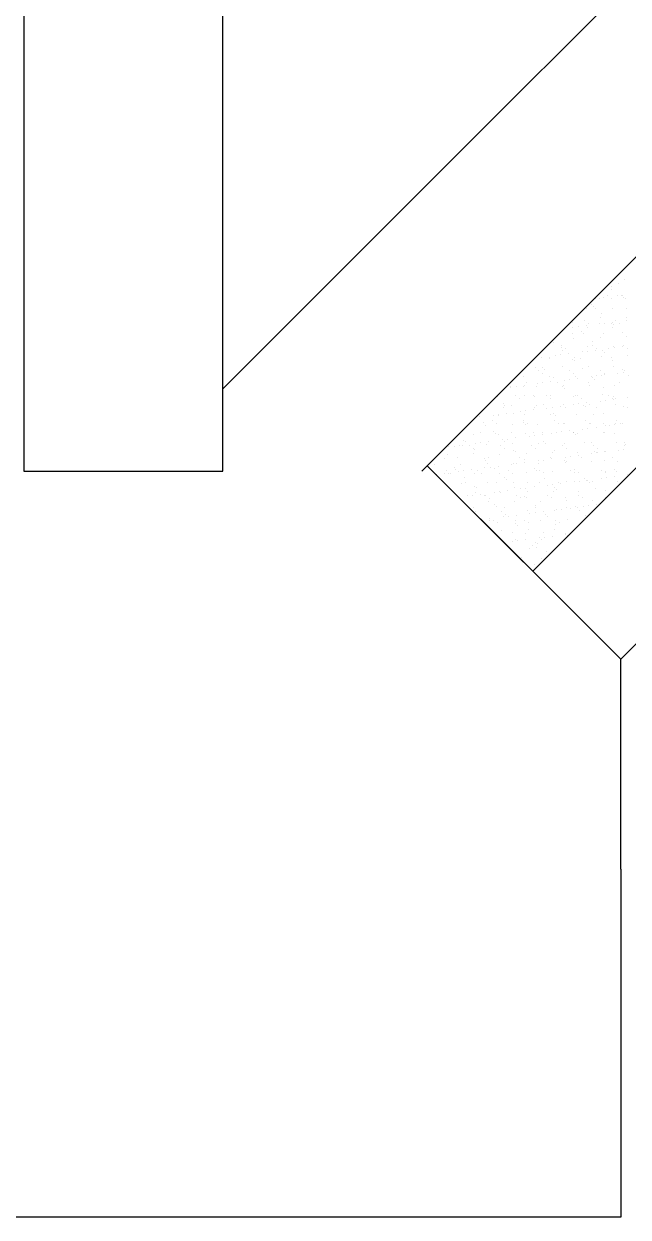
# Model space of a CAD drawing. Header units: millimetres. Extents: x 89805 to 1757503, y 48266 to 267832.
# Drawn here: x 950187 to 950794, y 155396 to 156596 of the extents above; entities that cross this region are included whole.
import ezdxf

# ---------------------------------------------------------------- set-up
doc = ezdxf.new("R2010")
doc.units = ezdxf.units.MM
doc.header["$LTSCALE"] = 1000
for name, color, linetype in [('G-装饰造型轮廓线', 3, 'Continuous'), ('WALL', 111, 'Continuous'), ('外挂石材', 31, 'Continuous')]:
    doc.layers.add(name, color=color, linetype=linetype)

msp = doc.modelspace()

# ---------------------------------------------------------------- linework, layer by layer
at = {"color": 8, "ltscale": 0.7}
for p, q in [((950777.2, 156332.1), (950777.2, 156332.1)), ((950777.2, 156329.1), (950777.2, 156329.1)), ((950784.3, 156335.4), (950784.3, 156335.4)), ((950790.7, 156339.4), (950790.7, 156339.4)), ((950761.3, 156319.8), (950761.3, 156319.8)), ((950765.2, 156319.8), (950765.2, 156319.8)), ((950769.5, 156320.9), (950769.5, 156320.9)), ((950772.9, 156322.8), (950772.9, 156322.8)), ((950777.2, 156320.1), (950777.2, 156320.1)), ((950783.1, 156322.7), (950783.1, 156322.7)), ((950787.2, 156323), (950787.2, 156323)), ((950788.3, 156323.4), (950788.3, 156323.4)), ((950789, 156321.3), (950789, 156321.3)), ((950791.3, 156320.2), (950791.3, 156320.2)), ((950752.3, 156310), (950752.3, 156310)), ((950757.1, 156314.2), (950757.1, 156314.2)), ((950759, 156312.5), (950759, 156312.5)), ((950761.2, 156310.3), (950761.2, 156310.3)), ((950767.7, 156304.5), (950767.7, 156304.5)), ((950777.9, 156309.8), (950777.9, 156309.8)), ((950792.3, 156310.4), (950792.3, 156310.4)), ((950737.6, 156295.8), (950737.6, 156295.8)), ((950749.9, 156297.7), (950749.9, 156297.7)), ((950751.8, 156292.7), (950751.8, 156292.7)), ((950754.1, 156295), (950754.1, 156295)), ((950765.4, 156294.5), (950765.4, 156294.5)), ((950765.8, 156300.6), (950765.8, 156300.6)), ((950770.6, 156295.2), (950770.6, 156295.2)), ((950777.6, 156295.4), (950777.6, 156295.4)), ((950778.7, 156296.2), (950778.7, 156296.2)), ((950779.4, 156293.7), (950779.4, 156293.7)), ((950781, 156297.7), (950781, 156297.7)), ((950785.2, 156295), (950785.2, 156295)), ((950792, 156300.9), (950792, 156300.9)), ((950792.3, 156298), (950792.3, 156298)), ((950738.1, 156285.2), (950738.1, 156285.2)), ((950738.4, 156290.9), (950738.4, 156290.9)), ((950739.4, 156280.3), (950739.4, 156280.3)), ((950743.6, 156291.6), (950743.6, 156291.6)), ((950747.5, 156286.6), (950747.5, 156286.6)), ((950749.4, 156284.9), (950749.4, 156284.9)), ((950752.9, 156290.7), (950752.9, 156290.7)), ((950766.4, 156281.3), (950766.4, 156281.3)), ((950769.3, 156285.3), (950769.3, 156285.3)), ((950778.5, 156290.6), (950778.5, 156290.6)), ((950788.1, 156285.7), (950788.1, 156285.7)), ((950792.6, 156281.6), (950792.6, 156281.6)), ((950719.3, 156276.2), (950719.3, 156276.2)), ((950726.8, 156272.6), (950726.8, 156272.6)), ((950727.4, 156271.1), (950727.4, 156271.1)), ((950731, 156269.9), (950731, 156269.9)), ((950753.5, 156271.4), (950753.5, 156271.4)), ((950758, 156272.6), (950758, 156272.6)), ((950758.1, 156277), (950758.1, 156277)), ((950762.2, 156269.9), (950762.2, 156269.9)), ((950774.6, 156269.8), (950774.6, 156269.8)), ((950779.1, 156271.3), (950779.1, 156271.3)), ((950779.8, 156270.5), (950779.8, 156270.5)), ((950787.9, 156271.6), (950787.9, 156271.6)), ((950789.1, 156272.7), (950789.1, 156272.7)), ((950793.3, 156270), (950793.3, 156270)), ((950707.2, 156260.9), (950707.2, 156260.9)), ((950714.5, 156261.2), (950714.5, 156261.2)), ((950715.1, 156260.2), (950715.1, 156260.2)), ((950720.7, 156262.7), (950720.7, 156262.7)), ((950725.9, 156263.4), (950725.9, 156263.4)), ((950728, 156268.2), (950728, 156268.2)), ((950734.1, 156264.5), (950734.1, 156264.5)), ((950738, 156259.1), (950738, 156259.1)), ((950739.8, 156257.4), (950739.8, 156257.4)), ((950740.1, 156261.1), (950740.1, 156261.1)), ((950746.2, 156260.2), (950746.2, 156260.2)), ((950747.7, 156266.3), (950747.7, 156266.3)), ((950752.9, 156266.9), (950752.9, 156266.9)), ((950761, 156268), (950761, 156268)), ((950767.1, 156262), (950767.1, 156262)), ((950768, 156267.8), (950768, 156267.8)), ((950769.9, 156266.2), (950769.9, 156266.2)), ((950777.3, 156260.3), (950777.3, 156260.3)), ((950778.6, 156258.2), (950778.6, 156258.2)), ((950793.2, 156262.4), (950793.2, 156262.4)), ((950701, 156250.8), (950701, 156250.8)), ((950703.7, 156247.5), (950703.7, 156247.5)), ((950707.9, 156250.3), (950707.9, 156250.3)), ((950708, 156244.8), (950708, 156244.8)), ((950709.8, 156248.6), (950709.8, 156248.6)), ((950728, 156251.8), (950728, 156251.8)), ((950734.9, 156247.5), (950734.9, 156247.5)), ((950739.1, 156244.8), (950739.1, 156244.8)), ((950748.5, 156249.4), (950748.5, 156249.4)), ((950754.2, 156252.1), (950754.2, 156252.1)), ((950766, 156247.6), (950766, 156247.6)), ((950770.2, 156244.9), (950770.2, 156244.9)), ((950779.7, 156252), (950779.7, 156252)), ((950783.8, 156245.1), (950783.8, 156245.1)), ((950788.5, 156249.1), (950788.5, 156249.1)), ((950789, 156245.8), (950789, 156245.8)), ((950790.4, 156247.4), (950790.4, 156247.4)), ((950688.9, 156241.6), (950688.9, 156241.6)), ((950689.5, 156232.7), (950689.5, 156232.7)), ((950692, 156235.1), (950692, 156235.1)), ((950703, 156234.5), (950703, 156234.5)), ((950708.2, 156235.2), (950708.2, 156235.2)), ((950715.1, 156241.9), (950715.1, 156241.9)), ((950716.4, 156236.3), (950716.4, 156236.3)), ((950718.5, 156240.6), (950718.5, 156240.6)), ((950723.1, 156235.1), (950723.1, 156235.1)), ((950728.6, 156232.5), (950728.6, 156232.5)), ((950730, 156238), (950730, 156238)), ((950735.2, 156238.7), (950735.2, 156238.7)), ((950740.7, 156241.8), (950740.7, 156241.8)), ((950743.3, 156239.8), (950743.3, 156239.8)), ((950754.3, 156235.2), (950754.3, 156235.2)), ((950754.8, 156232.9), (950754.8, 156232.9)), ((950756.9, 156241.6), (950756.9, 156241.6)), ((950758.5, 156240.3), (950758.5, 156240.3)), ((950760.3, 156238.6), (950760.3, 156238.6)), ((950762.1, 156242.3), (950762.1, 156242.3)), ((950767.7, 156242.8), (950767.7, 156242.8)), ((950770.2, 156243.3), (950770.2, 156243.3)), ((950780.4, 156232.8), (950780.4, 156232.8)), ((950785.4, 156235.2), (950785.4, 156235.2)), ((950793.9, 156243.1), (950793.9, 156243.1)), ((950662.5, 156221.3), (950662.5, 156221.3)), ((950676, 156231.7), (950676, 156231.7)), ((950676.1, 156231), (950676.1, 156231)), ((950680.7, 156222.4), (950680.7, 156222.4)), ((950681.3, 156231.6), (950681.3, 156231.6)), ((950688.4, 156231.9), (950688.4, 156231.9)), ((950689.6, 156222.3), (950689.6, 156222.3)), ((950698.4, 156222.7), (950698.4, 156222.7)), ((950700.2, 156221), (950700.2, 156221)), ((950701.6, 156231.6), (950701.6, 156231.6)), ((950711.8, 156222.4), (950711.8, 156222.4)), ((950715.7, 156222.7), (950715.7, 156222.7)), ((950728.4, 156231.5), (950728.4, 156231.5)), ((950730.3, 156229.8), (950730.3, 156229.8)), ((950739, 156221.9), (950739, 156221.9)), ((950741.3, 156222.5), (950741.3, 156222.5)), ((950743, 156222.5), (950743, 156222.5)), ((950768.3, 156223.5), (950768.3, 156223.5)), ((950769, 156230.6), (950769, 156230.6)), ((950774.1, 156222.5), (950774.1, 156222.5)), ((950779, 156221.5), (950779, 156221.5)), ((950793, 156220.5), (950793, 156220.5)), ((950668.3, 156214), (950668.3, 156214)), ((950668.9, 156210), (950668.9, 156210)), ((950670.1, 156212.3), (950670.1, 156212.3)), ((950676.7, 156212.4), (950676.7, 156212.4)), ((950684.9, 156219.7), (950684.9, 156219.7)), ((950700.1, 156210), (950700.1, 156210)), ((950702.2, 156212.3), (950702.2, 156212.3)), ((950708.9, 156213.1), (950708.9, 156213.1)), ((950712.3, 156209.8), (950712.3, 156209.8)), ((950716, 156219.7), (950716, 156219.7)), ((950717.5, 156210.5), (950717.5, 156210.5)), ((950725.6, 156211.6), (950725.6, 156211.6)), ((950729.3, 156213.3), (950729.3, 156213.3)), ((950731.2, 156210.1), (950731.2, 156210.1)), ((950739.2, 156213.4), (950739.2, 156213.4)), ((950744.4, 156214), (950744.4, 156214)), ((950747.2, 156219.8), (950747.2, 156219.8)), ((950748.9, 156212.7), (950748.9, 156212.7)), ((950750.8, 156211), (950750.8, 156211)), ((950752.5, 156215.1), (950752.5, 156215.1)), ((950755.4, 156213.6), (950755.4, 156213.6)), ((950762.4, 156210.1), (950762.4, 156210.1)), ((950766.1, 156216.9), (950766.1, 156216.9)), ((950771.3, 156217.6), (950771.3, 156217.6)), ((950778.3, 156219.9), (950778.3, 156219.9)), ((950779.4, 156218.7), (950779.4, 156218.7)), ((950780.8, 156219.8), (950780.8, 156219.8)), ((950781, 156213.5), (950781, 156213.5)), ((950789.5, 156211.8), (950789.5, 156211.8)), ((950793.5, 156210.2), (950793.5, 156210.2)), ((950644.8, 156200.9), (950644.8, 156200.9)), ((950657.6, 156197.3), (950657.6, 156197.3)), ((950658.4, 156202.7), (950658.4, 156202.7)), ((950663.2, 156202.1), (950663.2, 156202.1)), ((950663.6, 156203.4), (950663.6, 156203.4)), ((950671.8, 156204.5), (950671.8, 156204.5)), ((950678.8, 156204.3), (950678.8, 156204.3)), ((950685.3, 156206.3), (950685.3, 156206.3)), ((950688.8, 156197.3), (950688.8, 156197.3)), ((950690.2, 156203.1), (950690.2, 156203.1)), ((950690.5, 156207), (950690.5, 156207)), ((950698.7, 156208), (950698.7, 156208)), ((950716.4, 156203.4), (950716.4, 156203.4)), ((950718.8, 156204), (950718.8, 156204)), ((950719.9, 156197.4), (950719.9, 156197.4)), ((950720.7, 156202.3), (950720.7, 156202.3)), ((950741.9, 156203.3), (950741.9, 156203.3)), ((950751, 156197.4), (950751, 156197.4)), ((950759.5, 156203.1), (950759.5, 156203.1)), ((950768.9, 156204.2), (950768.9, 156204.2)), ((950782.2, 156197.5), (950782.2, 156197.5)), ((950645.9, 156184.9), (950645.9, 156184.9)), ((950648.8, 156195.5), (950648.8, 156195.5)), ((950651.1, 156192.8), (950651.1, 156192.8)), ((950658.7, 156186.4), (950658.7, 156186.4)), ((950660.6, 156184.7), (950660.6, 156184.7)), ((950661.8, 156194.6), (950661.8, 156194.6)), ((950677, 156184.9), (950677, 156184.9)), ((950677.3, 156193.2), (950677.3, 156193.2)), ((950688.8, 156195.2), (950688.8, 156195.2)), ((950690.6, 156193.5), (950690.6, 156193.5)), ((950693, 156194.6), (950693, 156194.6)), ((950699.3, 156185.5), (950699.3, 156185.5)), ((950702.9, 156193), (950702.9, 156193)), ((950708.2, 156185), (950708.2, 156185)), ((950721.5, 156185.1), (950721.5, 156185.1)), ((950724.1, 156194.7), (950724.1, 156194.7)), ((950726.7, 156185.8), (950726.7, 156185.8)), ((950729.4, 156194.3), (950729.4, 156194.3)), ((950729.9, 156194), (950729.9, 156194)), ((950734.8, 156186.9), (950734.8, 156186.9)), ((950739.3, 156185.2), (950739.3, 156185.2)), ((950739.3, 156185), (950739.3, 156185)), ((950748.4, 156188.7), (950748.4, 156188.7)), ((950753.6, 156189.4), (950753.6, 156189.4)), ((950755.3, 156194.8), (950755.3, 156194.8)), ((950756.1, 156194.3), (950756.1, 156194.3)), ((950761.7, 156190.4), (950761.7, 156190.4)), ((950769.4, 156194), (950769.4, 156194)), ((950769.6, 156185), (950769.6, 156185)), ((950770.4, 156185.1), (950770.4, 156185.1)), ((950771.2, 156192.3), (950771.2, 156192.3)), ((950775.3, 156192.2), (950775.3, 156192.2)), ((950779.9, 156184.3), (950779.9, 156184.3)), ((950780.5, 156192.9), (950780.5, 156192.9)), ((950781.6, 156194.2), (950781.6, 156194.2)), ((950786.4, 156194.8), (950786.4, 156194.8)), ((950788.7, 156194), (950788.7, 156194)), ((950624.7, 156172.6), (950624.7, 156172.6)), ((950627.1, 156172.7), (950627.1, 156172.7)), ((950628.7, 156177.6), (950628.7, 156177.6)), ((950630.5, 156175.9), (950630.5, 156175.9)), ((950638.2, 156182.9), (950638.2, 156182.9)), ((950640.7, 156174.5), (950640.7, 156174.5)), ((950645.9, 156175.2), (950645.9, 156175.2)), ((950651.7, 156173.6), (950651.7, 156173.6)), ((950654.1, 156176.3), (950654.1, 156176.3)), ((950663.8, 156182.8), (950663.8, 156182.8)), ((950665.7, 156172.2), (950665.7, 156172.2)), ((950667.6, 156178.1), (950667.6, 156178.1)), ((950669.3, 156176.7), (950669.3, 156176.7)), ((950672.9, 156178.7), (950672.9, 156178.7)), ((950677.9, 156173.9), (950677.9, 156173.9)), ((950681, 156179.8), (950681, 156179.8)), ((950690.8, 156183.8), (950690.8, 156183.8)), ((950694.6, 156181.6), (950694.6, 156181.6)), ((950696.8, 156172.3), (950696.8, 156172.3)), ((950699.8, 156182.3), (950699.8, 156182.3)), ((950703.5, 156173.8), (950703.5, 156173.8)), ((950707.9, 156183.4), (950707.9, 156183.4)), ((950709.3, 156176.4), (950709.3, 156176.4)), ((950711.1, 156174.7), (950711.1, 156174.7)), ((950717, 156184.1), (950717, 156184.1)), ((950728, 156172.3), (950728, 156172.3)), ((950730.5, 156174.7), (950730.5, 156174.7)), ((950741.2, 156183.5), (950741.2, 156183.5)), ((950742.6, 156184), (950742.6, 156184)), ((950749.9, 156175.5), (950749.9, 156175.5)), ((950756.7, 156175.1), (950756.7, 156175.1)), ((950759.1, 156172.4), (950759.1, 156172.4)), ((950782.3, 156175), (950782.3, 156175)), ((950789.9, 156175.2), (950789.9, 156175.2)), ((950790.3, 156172.5), (950790.3, 156172.5)), ((950791.7, 156173.5), (950791.7, 156173.5)), ((950612.7, 156163.3), (950612.7, 156163.3)), ((950613.8, 156171), (950613.8, 156171)), ((950619, 156171.7), (950619, 156171.7)), ((950634.5, 156172.2), (950634.5, 156172.2)), ((950638.8, 156169.5), (950638.8, 156169.5)), ((950638.9, 156163.7), (950638.9, 156163.7)), ((950639.2, 156168), (950639.2, 156168)), ((950664.4, 156163.5), (950664.4, 156163.5)), ((950669.9, 156169.5), (950669.9, 156169.5)), ((950679.2, 156167.6), (950679.2, 156167.6)), ((950681.1, 156165.9), (950681.1, 156165.9)), ((950691.4, 156164.5), (950691.4, 156164.5)), ((950701, 156169.6), (950701, 156169.6)), ((950717.6, 156164.8), (950717.6, 156164.8)), ((950719.8, 156166.7), (950719.8, 156166.7)), ((950730.7, 156160.5), (950730.7, 156160.5)), ((950732.2, 156169.7), (950732.2, 156169.7)), ((950735.9, 156161.2), (950735.9, 156161.2)), ((950743.2, 156164.7), (950743.2, 156164.7)), ((950744, 156162.2), (950744, 156162.2)), ((950757.6, 156164), (950757.6, 156164)), ((950759.8, 156166.4), (950759.8, 156166.4)), ((950761.7, 156164.7), (950761.7, 156164.7)), ((950762.8, 156164.7), (950762.8, 156164.7)), ((950763.3, 156169.7), (950763.3, 156169.7)), ((950770.2, 156165.7), (950770.2, 156165.7)), ((950771, 156165.8), (950771, 156165.8)), ((950784.5, 156167.6), (950784.5, 156167.6)), ((950789.7, 156168.2), (950789.7, 156168.2)), ((950599.8, 156153.4), (950599.8, 156153.4)), ((950609.1, 156159.2), (950609.1, 156159.2)), ((950619.1, 156150.1), (950619.1, 156150.1)), ((950620.9, 156148.4), (950620.9, 156148.4)), ((950622.8, 156159.8), (950622.8, 156159.8)), ((950625.4, 156153.3), (950625.4, 156153.3)), ((950649.2, 156158.8), (950649.2, 156158.8)), ((950649.9, 156149.8), (950649.9, 156149.8)), ((950651, 156157.2), (950651, 156157.2)), ((950652.4, 156154.3), (950652.4, 156154.3)), ((950653.9, 156159.8), (950653.9, 156159.8)), ((950655.2, 156150.5), (950655.2, 156150.5)), ((950659.7, 156149.2), (950659.7, 156149.2)), ((950663.3, 156151.6), (950663.3, 156151.6)), ((950676.9, 156153.4), (950676.9, 156153.4)), ((950678.6, 156154.6), (950678.6, 156154.6)), ((950682.1, 156154.1), (950682.1, 156154.1)), ((950685.1, 156159.9), (950685.1, 156159.9)), ((950689.8, 156158), (950689.8, 156158)), ((950690.2, 156155.1), (950690.2, 156155.1)), ((950699.7, 156148.8), (950699.7, 156148.8)), ((950703.8, 156156.9), (950703.8, 156156.9)), ((950704.1, 156154.5), (950704.1, 156154.5)), ((950709, 156157.6), (950709, 156157.6)), ((950716.2, 156159.9), (950716.2, 156159.9)), ((950717.1, 156158.7), (950717.1, 156158.7)), ((950729.8, 156157.6), (950729.8, 156157.6)), ((950731.1, 156155.5), (950731.1, 156155.5)), ((950731.6, 156155.9), (950731.6, 156155.9)), ((950747.4, 156160), (950747.4, 156160)), ((950757.3, 156155.8), (950757.3, 156155.8)), ((950770.4, 156156.7), (950770.4, 156156.7)), ((950778.5, 156160), (950778.5, 156160)), ((950782.9, 156155.7), (950782.9, 156155.7)), ((950601.3, 156143.4), (950601.3, 156143.4)), ((950609.4, 156144.5), (950609.4, 156144.5)), ((950611.5, 156147.1), (950611.5, 156147.1)), ((950613.3, 156144.1), (950613.3, 156144.1)), ((950615.7, 156144.4), (950615.7, 156144.4)), ((950623, 156146.3), (950623, 156146.3)), ((950628.2, 156147), (950628.2, 156147)), ((950629.6, 156140.4), (950629.6, 156140.4)), ((950636.4, 156148), (950636.4, 156148)), ((950639.5, 156144.4), (950639.5, 156144.4)), ((950642.6, 156147.1), (950642.6, 156147.1)), ((950646.8, 156144.4), (950646.8, 156144.4)), ((950665.1, 156144.3), (950665.1, 156144.3)), ((950669.7, 156140.1), (950669.7, 156140.1)), ((950671.5, 156138.4), (950671.5, 156138.4)), ((950673.8, 156147.2), (950673.8, 156147.2)), ((950678, 156144.5), (950678, 156144.5)), ((950692.1, 156145.2), (950692.1, 156145.2)), ((950701.6, 156147.2), (950701.6, 156147.2)), ((950704.9, 156147.2), (950704.9, 156147.2)), ((950709.1, 156144.6), (950709.1, 156144.6)), ((950710.3, 156139.2), (950710.3, 156139.2)), ((950718.2, 156145.6), (950718.2, 156145.6)), ((950731.8, 156136.2), (950731.8, 156136.2)), ((950736, 156147.3), (950736, 156147.3)), ((950740.3, 156148), (950740.3, 156148)), ((950740.3, 156144.6), (950740.3, 156144.6)), ((950743.8, 156145.5), (950743.8, 156145.5)), ((950745.1, 156136.5), (950745.1, 156136.5)), ((950750.3, 156138.8), (950750.3, 156138.8)), ((950752.1, 156137.1), (950752.1, 156137.1)), ((950753.3, 156137.5), (950753.3, 156137.5)), ((950757.9, 156136.5), (950757.9, 156136.5)), ((950766.8, 156139.3), (950766.8, 156139.3)), ((950767.2, 156147.4), (950767.2, 156147.4)), ((950770.8, 156146.4), (950770.8, 156146.4)), ((950771.4, 156144.7), (950771.4, 156144.7)), ((950772, 156140), (950772, 156140)), ((950780.2, 156141.1), (950780.2, 156141.1)), ((950780.3, 156147.6), (950780.3, 156147.6)), ((950782.2, 156145.9), (950782.2, 156145.9)), ((950783.5, 156136.4), (950783.5, 156136.4)), ((950793.8, 156142.9), (950793.8, 156142.9)), ((950626, 156134), (950626, 156134)), ((950630.9, 156134.7), (950630.9, 156134.7)), ((950639.6, 156131.3), (950639.6, 156131.3)), ((950640.1, 156125.1), (950640.1, 156125.1)), ((950641.4, 156129.6), (950641.4, 156129.6)), ((950653, 156135), (950653, 156135)), ((950659.2, 156125.2), (950659.2, 156125.2)), ((950662, 156134.8), (950662, 156134.8)), ((950664.4, 156125.8), (950664.4, 156125.8)), ((950665.7, 156125), (950665.7, 156125)), ((950672.5, 156126.9), (950672.5, 156126.9)), ((950679.2, 156135.4), (950679.2, 156135.4)), ((950680.2, 156130.4), (950680.2, 156130.4)), ((950686.1, 156128.7), (950686.1, 156128.7)), ((950691.3, 156129.4), (950691.3, 156129.4)), ((950692.7, 156126), (950692.7, 156126)), ((950693.2, 156134.8), (950693.2, 156134.8)), ((950699.4, 156130.5), (950699.4, 156130.5)), ((950704.8, 156135.2), (950704.8, 156135.2)), ((950713, 156132.2), (950713, 156132.2)), ((950718.2, 156132.9), (950718.2, 156132.9)), ((950718.9, 156126.3), (950718.9, 156126.3)), ((950720.2, 156130.1), (950720.2, 156130.1)), ((950722.1, 156128.4), (950722.1, 156128.4)), ((950724.3, 156134.9), (950724.3, 156134.9)), ((950726.3, 156134), (950726.3, 156134)), ((950739.9, 156135.8), (950739.9, 156135.8)), ((950744.5, 156126.2), (950744.5, 156126.2)), ((950755.4, 156134.9), (950755.4, 156134.9)), ((950760.8, 156129.2), (950760.8, 156129.2)), ((950771.5, 156127.2), (950771.5, 156127.2)), ((950786.6, 156135), (950786.6, 156135)), ((950632.3, 156121.6), (950632.3, 156121.6)), ((950637.5, 156122.3), (950637.5, 156122.3)), ((950645.6, 156123.4), (950645.6, 156123.4)), ((950650.1, 156121.6), (950650.1, 156121.6)), ((950650.7, 156122.1), (950650.7, 156122.1)), ((950653.6, 156115.8), (950653.6, 156115.8)), ((950654.9, 156119.4), (950654.9, 156119.4)), ((950660.1, 156112.5), (950660.1, 156112.5)), ((950679.8, 156116.1), (950679.8, 156116.1)), ((950681.8, 156122.1), (950681.8, 156122.1)), ((950686.1, 156119.5), (950686.1, 156119.5)), ((950690.2, 156121.3), (950690.2, 156121.3)), ((950692, 156119.6), (950692, 156119.6)), ((950705.4, 156116), (950705.4, 156116)), ((950713, 156122.2), (950713, 156122.2)), ((950717.2, 156119.5), (950717.2, 156119.5)), ((950730.8, 156120.4), (950730.8, 156120.4)), ((950732.4, 156116.9), (950732.4, 156116.9)), ((950744.1, 156122.3), (950744.1, 156122.3)), ((950748.3, 156119.6), (950748.3, 156119.6)), ((950758.6, 156117.3), (950758.6, 156117.3)), ((950762.5, 156112.9), (950762.5, 156112.9)), ((950770.8, 156120.1), (950770.8, 156120.1)), ((950639, 156109.7), (950639, 156109.7)), ((950640.7, 156105.9), (950640.7, 156105.9)), ((950661.9, 156110.8), (950661.9, 156110.8)), ((950666.3, 156105.7), (950666.3, 156105.7)), ((950668.4, 156100.5), (950668.4, 156100.5)), ((950670.1, 156109.7), (950670.1, 156109.7)), ((950670.6, 156102.8), (950670.6, 156102.8)), ((950673.6, 156101.2), (950673.6, 156101.2)), ((950681.7, 156102.2), (950681.7, 156102.2)), ((950693.3, 156106.7), (950693.3, 156106.7)), ((950695.3, 156104), (950695.3, 156104)), ((950700.5, 156104.7), (950700.5, 156104.7)), ((950700.7, 156111.6), (950700.7, 156111.6)), ((950701.2, 156109.8), (950701.2, 156109.8)), ((950708.6, 156105.8), (950708.6, 156105.8)), ((950710.6, 156102.5), (950710.6, 156102.5)), ((950712.5, 156100.8), (950712.5, 156100.8)), ((950719.5, 156107), (950719.5, 156107)), ((950722.2, 156107.6), (950722.2, 156107.6)), ((950727.4, 156108.3), (950727.4, 156108.3)), ((950732.4, 156109.8), (950732.4, 156109.8)), ((950735.6, 156109.3), (950735.6, 156109.3)), ((950740.7, 156111.3), (950740.7, 156111.3)), ((950742.6, 156109.6), (950742.6, 156109.6)), ((950745.1, 156106.9), (950745.1, 156106.9)), ((950749.1, 156111.1), (950749.1, 156111.1)), ((950751.3, 156101.6), (950751.3, 156101.6)), ((950754.3, 156111.8), (950754.3, 156111.8)), ((950646.7, 156097.6), (950646.7, 156097.6)), ((950654.3, 156096.5), (950654.3, 156096.5)), ((950654.8, 156098.7), (950654.8, 156098.7)), ((950658.8, 156097.1), (950658.8, 156097.1)), ((950663, 156094.4), (950663, 156094.4)), ((950680.4, 156096.8), (950680.4, 156096.8)), ((950680.6, 156093.7), (950680.6, 156093.7)), ((950682.4, 156092), (950682.4, 156092)), ((950689.9, 156097.1), (950689.9, 156097.1)), ((950694.1, 156094.4), (950694.1, 156094.4)), ((950706, 156096.7), (950706, 156096.7)), ((950721.1, 156097.2), (950721.1, 156097.2)), ((950721.2, 156092.8), (950721.2, 156092.8)), ((950725.3, 156094.5), (950725.3, 156094.5)), ((950733, 156097.7), (950733, 156097.7)), ((950667, 156086.5), (950667, 156086.5)), ((950678.2, 156084.7), (950678.2, 156084.7)), ((950681.1, 156077.6), (950681.1, 156077.6)), ((950682.8, 156076.5), (950682.8, 156076.5)), ((950690.9, 156077.6), (950690.9, 156077.6)), ((950691.1, 156084.1), (950691.1, 156084.1)), ((950694, 156087.4), (950694, 156087.4)), ((950704.5, 156079.3), (950704.5, 156079.3)), ((950706.7, 156077.4), (950706.7, 156077.4)), ((950709.3, 156084.8), (950709.3, 156084.8)), ((950709.7, 156080), (950709.7, 156080)), ((950717.9, 156081.1), (950717.9, 156081.1)), ((950720.1, 156087.8), (950720.1, 156087.8)), ((950731.1, 156083.7), (950731.1, 156083.7)), ((950731.4, 156082.9), (950731.4, 156082.9)), ((950733, 156082), (950733, 156082)), ((950677.6, 156075.8), (950677.6, 156075.8)), ((950694.6, 156068.2), (950694.6, 156068.2)), ((950698, 156072.1), (950698, 156072.1)), ((950701.1, 156074.9), (950701.1, 156074.9)), ((950702.2, 156069.4), (950702.2, 156069.4)), ((950702.9, 156073.3), (950702.9, 156073.3)), ((950711.6, 156065.3), (950711.6, 156065.3)), ((950720.8, 156068.5), (950720.8, 156068.5)), ((950686.3, 156059.7), (950686.3, 156059.7)), ((950700.2, 156052.9), (950700.2, 156052.9)), ((950707.3, 156058.2), (950707.3, 156058.2)), ((950695.2, 156048.9), (950695.2, 156048.9))]:
    msp.add_line(p, q, dxfattribs=at)
at = {"color": 3, "ltscale": 0.7}
msp.add_lwpolyline([(954736.5, 160296.1), (950592.1, 156151.8), (950698.2, 156045.8), (954948.6, 160296.1)], dxfattribs=at)
at = {"layer": 'G-装饰造型轮廓线', "color": 7, "ltscale": 0.7}
msp.add_lwpolyline([(955125.4, 160296.1), (950786.6, 155957.4), (950592.1, 156151.8)], dxfattribs=at)
at = {"layer": 'WALL', "color": 4, "ltscale": 0.7}
for points in [[(950186.6, 164546.2), (950186.6, 156146.3), (950386.6, 156146.3), (950386.6, 164546.2), (950186.6, 164546.2)], [(950586.6, 156146.3), (954736.5, 160296.1)], [(950586.6, 156146.3), (954736.5, 160296.1)], [(953386.6, 160096.1), (954252.6, 160096.1), (954252.9, 160095.4), (950386.6, 156229.1)]]:
    msp.add_lwpolyline(points, dxfattribs=at)
at = {"layer": '外挂石材', "ltscale": 0.7}
for points in [[(950786.6, 155746.3), (950786.6, 155396.3), (949806.6, 155396.3), (949806.6, 155796.3), (949806.6, 156396.2)], [(950786.6, 155746.3), (950786.6, 155957.4), (950592.1, 156151.8)]]:
    msp.add_lwpolyline(points, dxfattribs=at)

doc.saveas('drawing.dxf')
